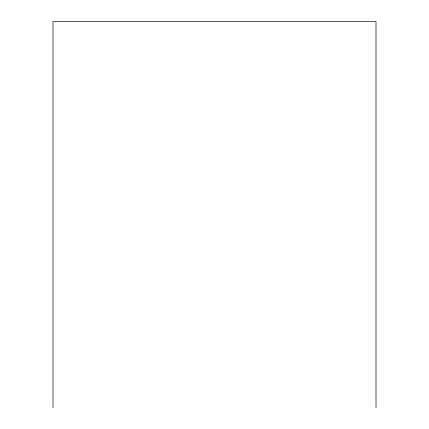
<?xml version="1.0" encoding="UTF-8"?>
<svg xmlns="http://www.w3.org/2000/svg" width="429" height="429" viewBox="0 0 429 429"><rect width="100%" height="100%" fill="white"/><g stroke="black" fill="none" stroke-linecap="round" stroke-linejoin="round"><path stroke-width="0.64" d="M376.008 407.55L376.008 21.45L52.992 21.45L52.992 407.55"/></g></svg>
